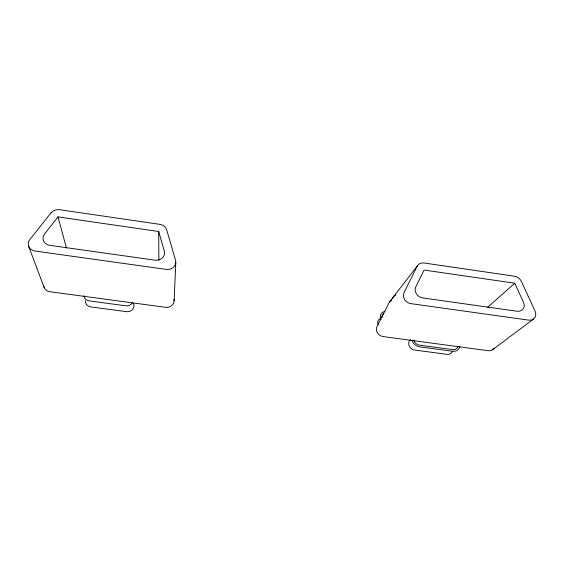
<?xml version="1.0" encoding="UTF-8"?>
<svg xmlns="http://www.w3.org/2000/svg" width="564" height="564" viewBox="0 0 564 564"><rect width="100%" height="100%" fill="white"/><g stroke="black" fill="none" stroke-linecap="round" stroke-linejoin="round"><path stroke-width="0.85" d="M174.128 300.979L175.799 262.464M389.604 301.839L417.677 265.447M58 216.9L44.542 234.011A8.636 7.417 -8.1 0 0 49.865 245.354L155.037 260.187A8.284 7.395 1.3 0 0 164.307 251.079L158.681 231.515L58 216.9L66.446 248.033M487.507 307.472L514.756 283.213L523.484 302.269A7.959 6.571 41.8 0 1 517.167 311.257L422.626 297.926A7.945 6.867 36.6 0 1 415.753 286.914L424.093 270.05L514.756 283.213M492.753 349.602L533.699 318.928M28.616 246.292L44.168 287.499M158.681 231.515L158.886 260.082M43.858 286.308A7.692 6.747 -12.2 0 0 49.893 291.743L165.738 307.331A7.332 6.74 -0.3 0 0 173.994 299.336M85.46 300.711A6.556 5.887 -10.4 0 0 90.769 306.915L126.421 311.659A6.458 5.887 -6.9 0 0 132.575 309.347A6.458 5.887 -6.9 0 0 133.393 303.333M83.888 295.726A6.697 5.985 -9.9 0 0 89.316 300.908L125.701 305.787A6.592 5.985 -6.3 0 0 132.441 302.833M392.389 298.426A8.763 7.692 36.2 0 1 394.849 295.529M395.322 295.233A8.763 7.692 36.2 0 1 395.822 294.979M391.705 300.104A6.965 6.141 36.2 0 0 389.153 302.579L376.992 326.542A7.092 6.345 38.1 0 0 382.963 336.553L488.318 350.73A7.113 6.035 44.5 0 0 493.951 348.228M381.976 317.659A4.879 4.336 36.8 0 1 383.774 313.584M378.359 324.737A4.78 4.272 37.1 0 1 379.156 319.273M379.523 319.02A4.78 4.272 37.1 0 1 379.91 318.801M410.486 339.683A6.162 5.45 41.8 0 0 409.111 345.753A6.162 5.45 41.8 0 0 414.477 350.018L446.956 354.347A6.169 5.365 43.7 0 0 451.799 352.394M452.335 351.442A6.169 5.365 43.7 0 1 452.095 351.929M413.764 340.134A6.282 5.534 41.5 0 0 419.461 345.147L452.547 349.574A6.289 5.45 43.3 0 0 458.017 346.634M459.871 346.634A8.086 7.001 43.3 0 1 452.561 351.252L419.44 346.818A8.079 7.113 41.5 0 1 412.065 340.198M380.897 319.64A6.648 5.915 36.8 0 1 385 311.37M417.191 266.25L404.036 292.533A7.981 6.958 36.4 0 0 410.888 303.636L528.799 320.14A8.009 6.585 42.8 0 0 535.053 311.067L521.362 281.415A7.84 6.43 40.1 0 0 514.488 276.219L424.114 263A7.833 6.705 34.8 0 0 417.191 266.25M50.979 212.931L29.807 239.601A8.728 7.473 -9.6 0 0 35.081 251.05L166.317 269.416A8.284 7.452 2.4 0 0 175.531 260.216L166.641 229.767A8.178 7.205 2.7 0 0 159.964 224.373L59.657 209.709A8.495 7.24 -6.2 0 0 50.979 212.931"/></g></svg>
